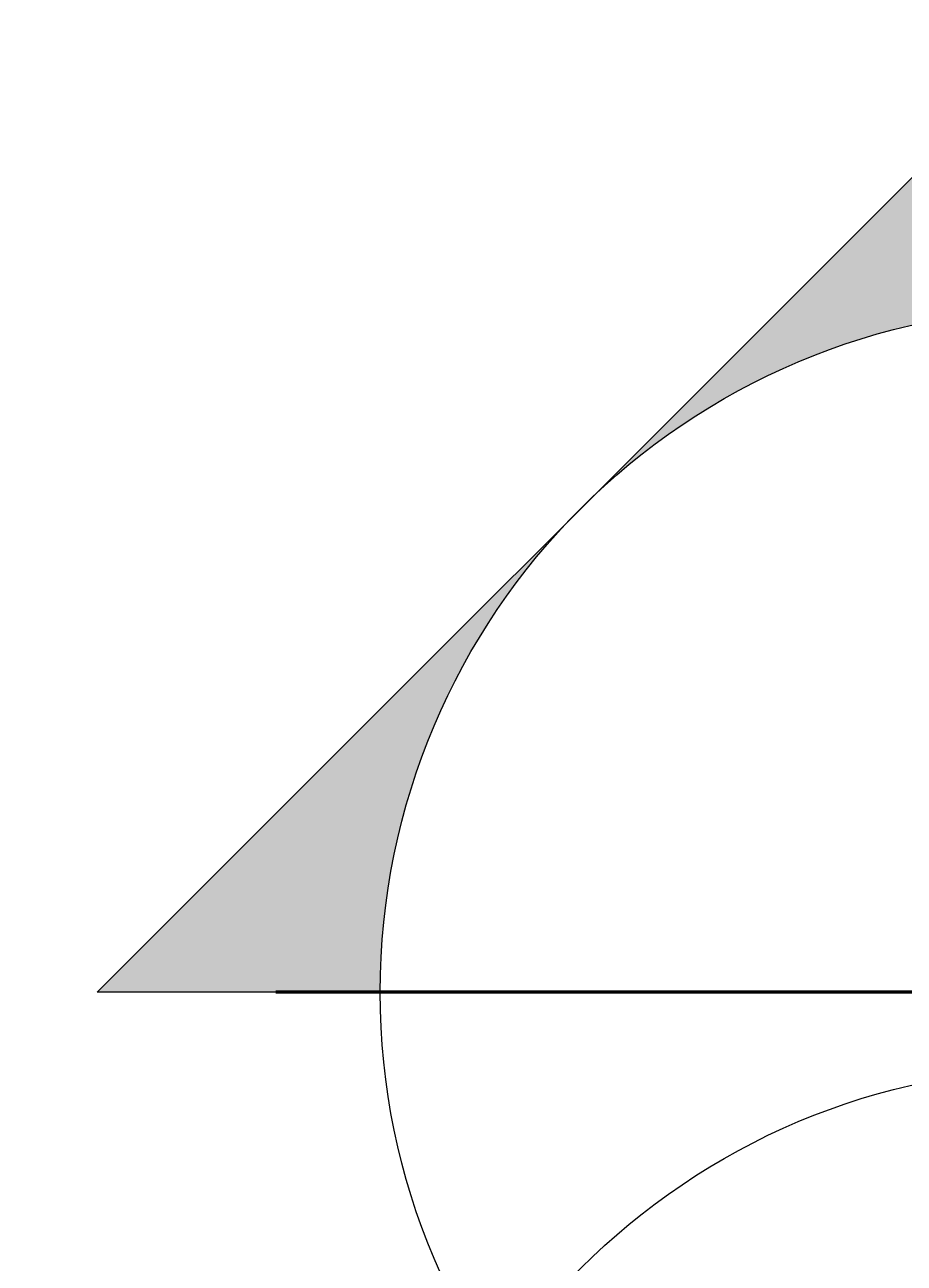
# Model space of a CAD drawing. Header units: metres. Extents: x 47628 to 47724, y 23300 to 23406.
# Drawn here: x 47651.77 to 47659.48, y 23355.08 to 23365.94 of the extents above; entities that cross this region are included whole.
import ezdxf
from ezdxf.enums import TextEntityAlignment as Align

# ---------------------------------------------------------------- set-up
doc = ezdxf.new("R2010")
doc.units = ezdxf.units.M
doc.header["$LTSCALE"] = 0.25
doc.linetypes.add('DIVIDEX2', pattern=[63.5, 25.4, -12.7, 0, -12.7, 0, -12.7])
for name, color, linetype in [('0 @ 1', 7, 'Continuous'), ('SIMB_01', 1, 'Continuous'), ('SIMB_02', 2, 'Continuous'), ('SIMB_PREENCHIMENTO', 253, 'Continuous'), ('SIMB_TXT', 1, 'Continuous')]:
    doc.layers.add(name, color=color, linetype=linetype)
doc.layers.add('SIMB_LCT', color=252, linetype='DIVIDEX2', lineweight=100)
doc.styles.add('SIMB', font='arial.ttf')

# ---------------------------------------------------------------- blocks, each defined once
blk = doc.blocks.new('*U19')
at = {"layer": 'SIMB_PREENCHIMENTO', "transparency": 33554587}
h = blk.add_hatch(color=256, dxfattribs=at)
h.dxf.hatch_style = 1
h.paths.add_polyline_path([(0, 8.483), (-4.152, 4.332, -0.401827), (4.152, 4.332)])
h = blk.add_hatch(color=256, dxfattribs=at)
h.dxf.hatch_style = 1
h.paths.add_polyline_path([(-4.332, 4.152), (-8.483, 0), (-6, 0, -0.193399)])
at = {"layer": 'SIMB_01'}
for p, q in [((-8.483, 0), (0, 8.483)), ((-6, 0), (-8.483, 0)), ((-6, 0), (6, 0))]:
    blk.add_line(p, q, dxfattribs=at)
blk.add_circle((0, 0), 6, dxfattribs=at)
at = {"layer": 'SIMB_TXT', "style": 'SIMB'}
for tag, height, p in [('000', 3.5, (0, 2.25)), ('999', 2, (0, -2.525))]:
    blk.add_attdef(tag, text='', height=height, dxfattribs=at).set_placement(p, align=Align.MIDDLE_CENTER)
blk = doc.blocks.new('*U131')
at = {"layer": '0 @ 1'}
blk.add_blockref('*U19', (47660.884, 23357.461), dxfattribs=at)
blk = doc.blocks.new('*U18')
at = {"layer": 'SIMB_LCT'}
blk.add_line((-6, 0), (-54.251, 0), dxfattribs=at)
at = {"layer": 'SIMB_TXT', "style": 'SIMB'}
for tag, height, p in [('000', 3.5, (0, 2.25)), ('999', 2, (0, -2.525))]:
    blk.add_attdef(tag, text='', height=height, dxfattribs=at).set_placement(p, align=Align.MIDDLE_CENTER)
blk = doc.blocks.new('*U132')
at = {"layer": '0 @ 1'}
blk.add_blockref('*U18', (47682.394, 23357.461), dxfattribs=at)
blk = doc.blocks.new('*U15')
at = {"layer": 'SIMB_02'}
blk.add_circle((0, 0), 6, dxfattribs=at)
at = {"layer": 'SIMB_TXT', "style": 'SIMB'}
blk.add_attdef('TITULO_DO_DESENHO', text='', height=4.5, dxfattribs=at).set_placement((10.022, 1), align=Align.BOTTOM_LEFT)
blk.add_attdef('NUM', text='', height=4.5, dxfattribs=at).set_placement((0, 0), align=Align.MIDDLE_CENTER)
blk.add_attdef('ESCALA', (21.304, -4.582), '', height=2, dxfattribs=at)
blk = doc.blocks.new('*U135')
at = {"layer": '0 @ 1'}
blk.add_blockref('*U15', (47660.884, 23350.798), dxfattribs=at)

msp = doc.modelspace()

# ---------------------------------------------------------------- block references
for name in ['*U132', '*U131', '*U135']:
    msp.add_blockref(name, (0, 0))

doc.saveas('drawing.dxf')
